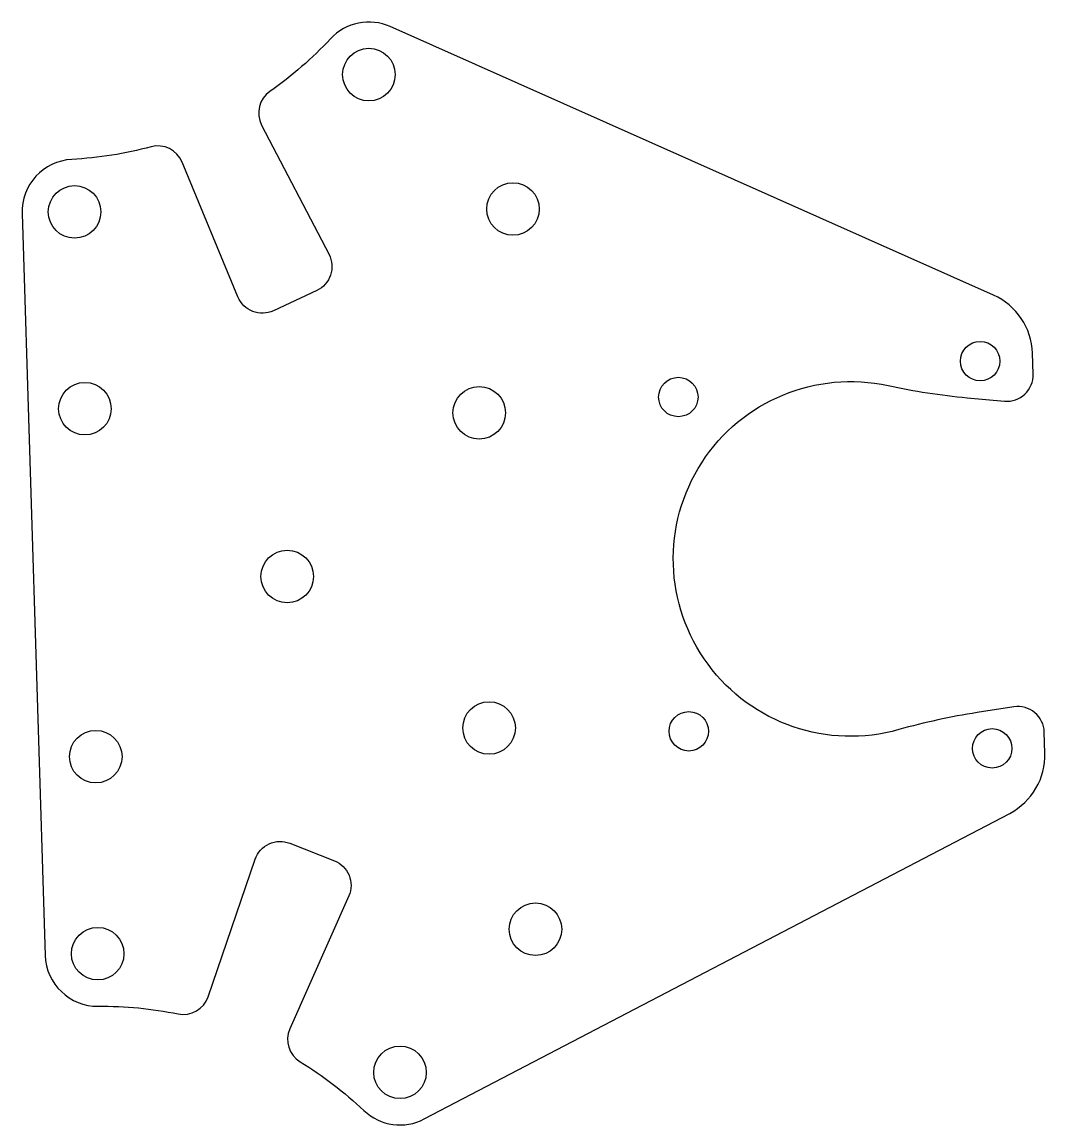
# Model space of a CAD drawing. Header units: millimetres. Extents: x -53.3 to 24.6, y -42.9 to 41.
import ezdxf

# ---------------------------------------------------------------- set-up
doc = ezdxf.new("R2010")
doc.units = ezdxf.units.MM

msp = doc.modelspace()

# ---------------------------------------------------------------- linework, layer by layer
msp.add_lwpolyline([(21.505, 12.143, 0.450441), (23.686, 14.197), (23.636, 15.795, 0.287804), (20.671, 20.208), (-25.259, 40.646, 0.32005), (-29.81, 39.72, -0.052785), (-34.422, 35.717, 0.376803), (-35.051, 33.154), (-29.921, 23.299, -0.427052), (-30.85, 20.563), (-34.159, 19.02, -0.427052), (-36.852, 20.068), (-41.103, 30.332, 0.376803), (-43.472, 31.497, -0.052785), (-49.502, 30.537, 0.408025), (-53.29, 26.418), (-51.529, -30.042, 0.408025), (-47.491, -33.917, -0.052785), (-41.413, -34.499, 0.376803), (-39.122, -33.188), (-35.532, -22.72, -0.427052), (-32.91, -21.507), (-29.514, -22.839, -0.427052), (-28.417, -25.512), (-32.905, -35.628, 0.376803), (-32.117, -38.147, -0.052785), (-27.265, -41.854, 0.32005), (-22.665, -42.495), (21.902, -19.234, 0.287804), (24.586, -14.645), (24.536, -13.047, 0.450441), (22.231, -11.133), (19.42, -11.567, 0.030512), (13.463, -12.863, -1.279613), (12.646, 13.324, 0.030512), (18.673, 12.401)], format="xyb", close=True)
for centre, radius in [((-26.885, 36.992), 2), ((-49.292, 26.543), 2), ((-15.915, 26.762), 2), ((19.653, 15.188), 1.5), ((-48.507, 11.563), 2), ((-3.325, 12.453), 1.5), ((-18.483, 11.252), 2), ((-33.102, -1.21), 2), ((-17.735, -12.736), 2), ((-2.532, -12.99), 1.5), ((-47.681, -14.918), 2), ((20.572, -14.287), 1.5), ((-14.204, -28.055), 2), ((-47.531, -29.917), 2), ((-24.516, -38.949), 2)]:
    msp.add_circle(centre, radius)

doc.saveas('drawing.dxf')
